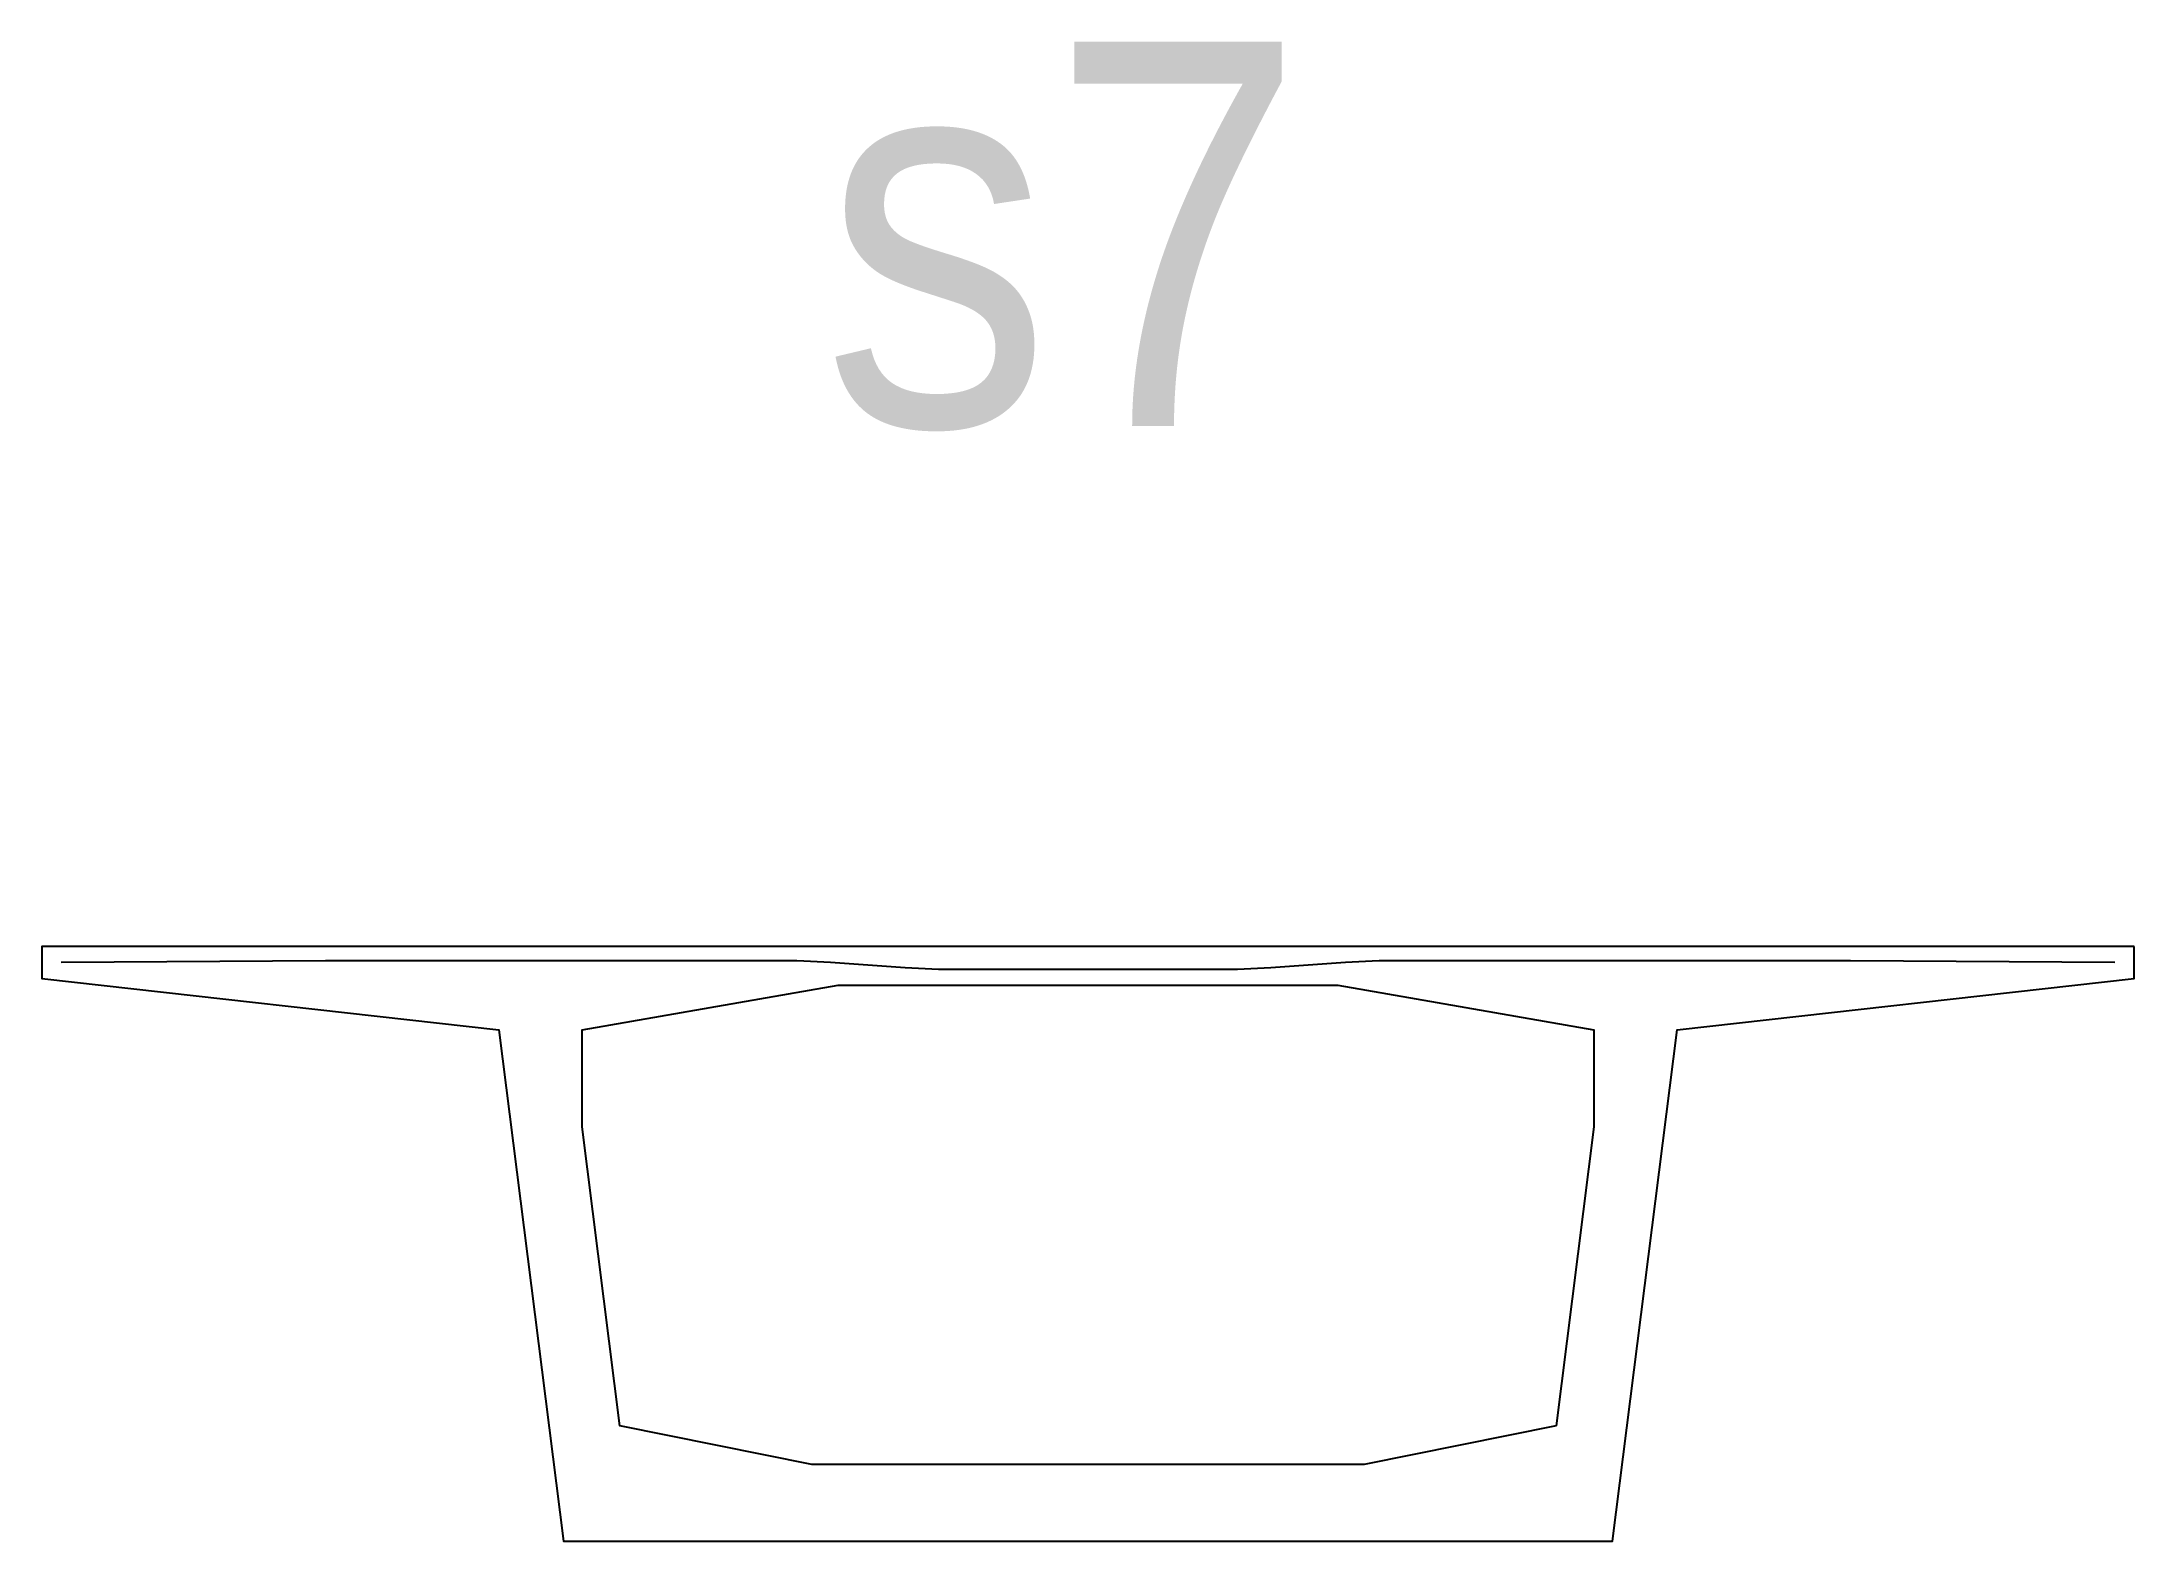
# Model space of a CAD drawing. Header units: metres. Extents: x -8.2 to 8.2, y -4.6 to 7.1.
import ezdxf
from ezdxf.enums import TextEntityAlignment as Align

# ---------------------------------------------------------------- set-up
doc = ezdxf.new("R2010")
doc.units = ezdxf.units.M
doc.header["$MEASUREMENT"] = 0
for name, color, linetype in [('INPOLY', 1, 'Continuous'), ('OUTPOLY', 4, 'Continuous'), ('PT', 2, 'Continuous'), ('PT-TOP-1', 2, 'Continuous')]:
    doc.layers.add(name, color=color, linetype=linetype)
doc.styles.get("Standard").update_dxf_attribs({"font": 'arial.ttf'})

msp = doc.modelspace()

# ---------------------------------------------------------------- linework, layer by layer
at = {"layer": 'INPOLY'}
msp.add_lwpolyline([(3.656, -3.744), (2.156, -4.044), (-2.156, -4.044), (-3.656, -3.744), (-3.95, -1.409), (-3.95, -0.65), (-1.95, -0.3), (1.95, -0.3), (3.95, -0.65), (3.95, -1.409)], close=True, dxfattribs=at)
at = {"layer": 'OUTPOLY'}
msp.add_lwpolyline([(8.17, 0), (-8.17, 0), (-8.17, -0.25), (-4.6, -0.65), (-4.097, -4.644), (4.097, -4.644), (4.6, -0.65), (8.17, -0.25)], close=True, dxfattribs=at)
at = {"layer": 'PT-TOP-1'}
msp.add_lwpolyline([(8.02, -0.125), (5.956, -0.11, 0.001786), (5.884, -0.11), (2.43, -0.11, 0.017473), (2.011, -0.125), (1.429, -0.165, -0.017473), (1.01, -0.18), (0, -0.18), (-1.01, -0.18, -0.017473), (-1.429, -0.165), (-2.011, -0.125, 0.017473), (-2.43, -0.11), (-5.884, -0.11, 0.001786), (-5.956, -0.11), (-8.02, -0.125)], format="xyb", dxfattribs=at)

# ---------------------------------------------------------------- texts
at = {"layer": 'PT', "linetype": 'Continuous', "width": 0.85}
msp.add_text('s7', height=3, dxfattribs=at).set_placement((-0.19, 5.567), align=Align.MIDDLE_CENTER)

doc.saveas('drawing.dxf')
